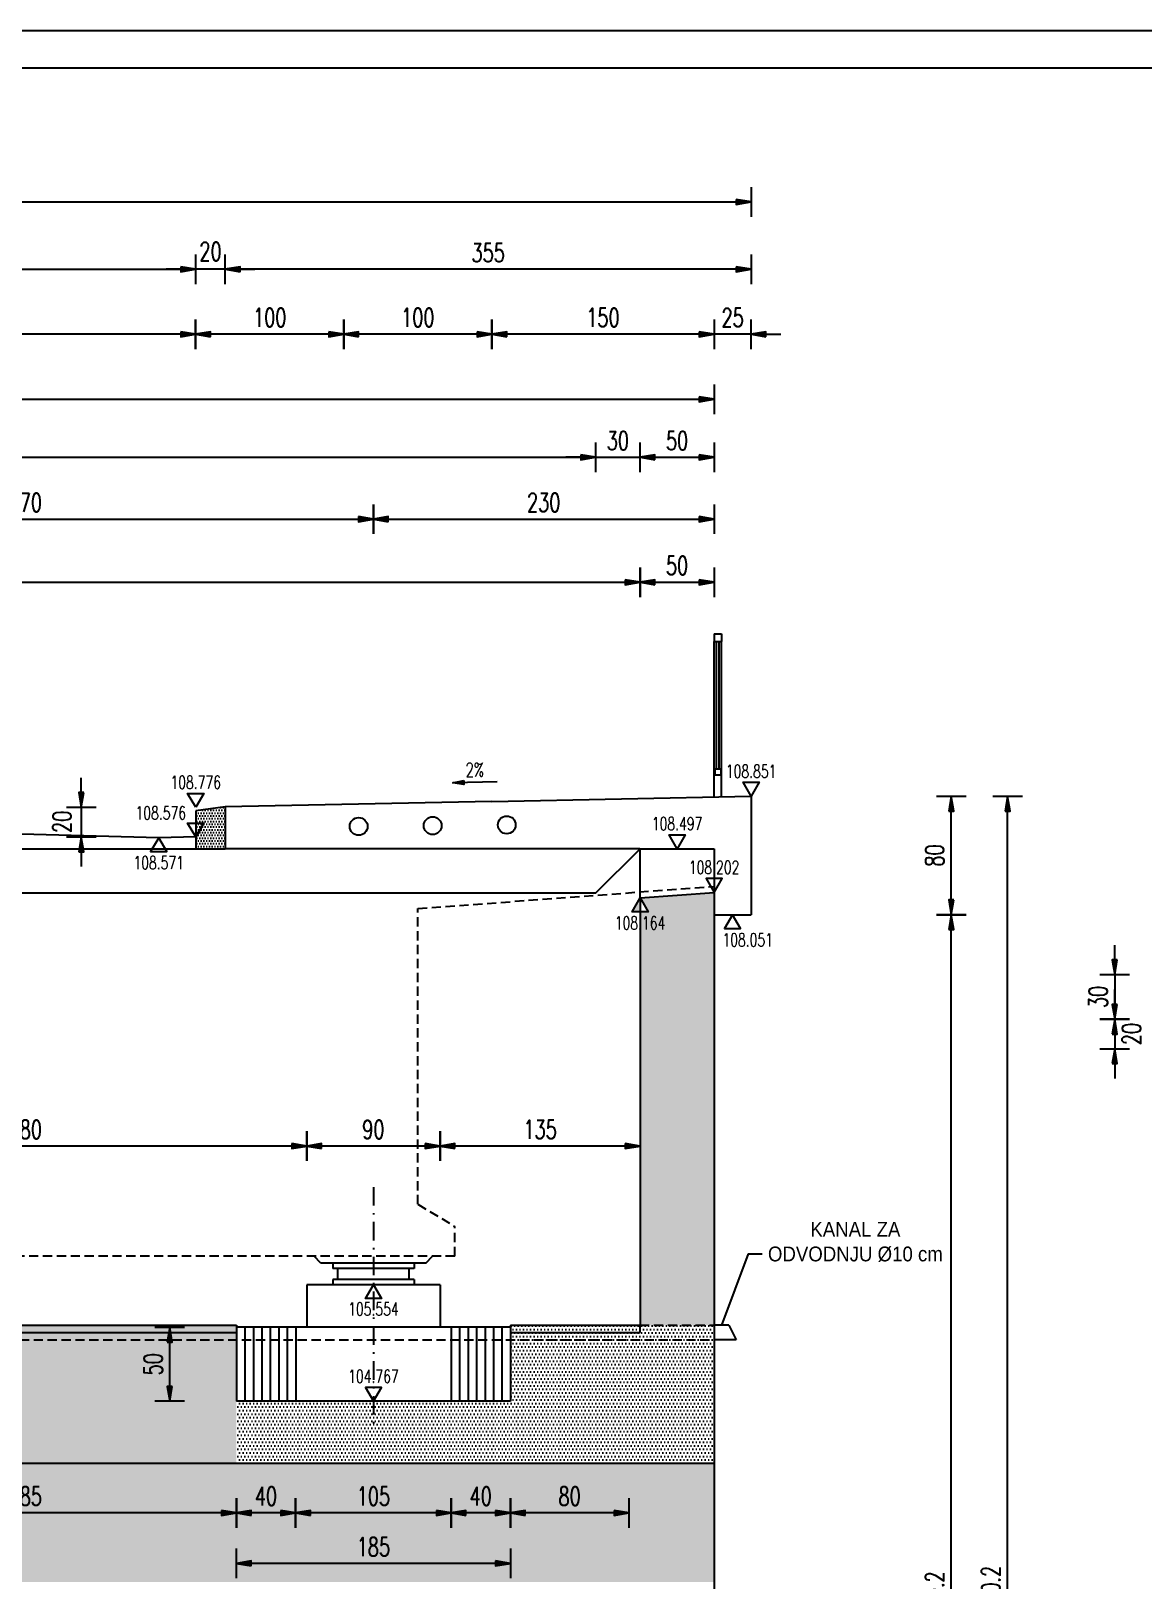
# Model space of a CAD drawing. Extents: x 4294 to 9958, y 64482 to 68154.
# Drawn here: x 5743 to 6494, y 67108 to 68154 of the extents above; entities that cross this region are included whole.
import ezdxf
from ezdxf.enums import TextEntityAlignment as Align

# ---------------------------------------------------------------- set-up
doc = ezdxf.new("R2010")
doc.units = 0
doc.header["$LTSCALE"] = 50
doc.header["$PDMODE"] = 34
doc.header["$PDSIZE"] = 5
doc.linetypes.add('CENTER', pattern=[0.47, 0.25, -0.1, 0.02, -0.1])
doc.linetypes.add('HIDDEN2', pattern=[0.1875, 0.125, -0.0625])
doc.layers.get('DEFPOINTS').update_dxf_attribs({"linetype": 'CONTINUOUS'})
for name, color, linetype in [('BETON', 7, 'CONTINUOUS'), ('BETON tan', 40, 'CONTINUOUS'), ('BETON TANKO', 40, 'CONTINUOUS'), ('KOTE', 4, 'CONTINUOUS'), ('Ležajevi', 9, 'CONTINUOUS'), ('NEVIDLJIVO', 9, 'HIDDEN2'), ('OSI', 2, 'CENTER'), ('POM', 9, 'CONTINUOUS'), ('TANKO', 8, 'CONTINUOUS'), ('TEKST', 7, 'CONTINUOUS')]:
    doc.layers.add(name, color=color, linetype=linetype)
doc.styles.add('KOTE', font='romans.shx', dxfattribs={"width": 0.7})
doc.styles.get("Standard").update_dxf_attribs({"font": 'romans.shx', "width": 0.9})
doc.dimstyles.new('M50', dxfattribs={"dimscale": 100, "dimtxt": 0.125, "dimasz": 0.1, "dimexe": 0.4, "dimexo": 2, "dimgap": 0.05, "dimtad": 1, "dimdec": 1, "dimrnd": 0.01, "dimdsep": 46, "dimtxsty": 'KOTE', "dimblk1": 'S', "dimblk2": 'S', "dimsah": 1, "dimcen": 0.4, "dimdle": 0.4, "dimse1": 1, "dimse2": 1, "dimclrd": 8, "dimclre": 251, "dimclrt": 4, "dimadec": 0, "dimazin": 0, "dimtfac": 1, "dimtdec": 1, "dimtmove": 2, "dimatfit": 3, "dimldrblk": 'S', "dimfxl": 0, "dimtvp": 1, "dimtolj": 1, "dimtzin": 4, "dimarcsym": 0})

# ---------------------------------------------------------------- blocks, each defined once
blk = doc.blocks.new('S')
at = {"layer": 'KOTE', "color": 9}
blk.add_line((0, 1), (0, -1), dxfattribs=at)
blk.add_lwpolyline([(-1, 0.17), (-1, -0.17), (0, 0)], close=True, dxfattribs=at)
at = {"layer": 'KOTE', "color": 9, "linetype": 'ByBlock'}
blk.add_solid([(-1, 0.17), (-1, -0.17), (0, 0)], dxfattribs=at)
blk = doc.blocks.new('*D365')
at = {"layer": 'DEFPOINTS', "color": 0}
for p in [(6229.4, 67637.3), (6364.5, 67637.3), (6229.4, 67557.3)]:
    blk.add_point(p, dxfattribs=at)
at = {"layer": 'POM', "color": 8, "lineweight": -2}
blk.add_line((6364.5, 67567.3), (6364.5, 67627.3), dxfattribs=at)
at = {"layer": 'POM', "color": 8, "lineweight": -2, "xscale": 10, "yscale": 10, "zscale": 10}
for p, rotation in [((6364.5, 67637.3), 90), ((6364.5, 67557.3), 270)]:
    blk.add_blockref('S', p, dxfattribs=dict(at, rotation=rotation))
at = {"layer": 'POM', "color": 4, "insert": (6353.3, 67597.3), "char_height": 12.5, "attachment_point": 5, "rotation": 90, "style": 'KOTE'}
blk.add_mtext('\\A1;80', dxfattribs=at)
blk = doc.blocks.new('*D366')
at = {"layer": 'DEFPOINTS', "color": 0}
for p in [(6229.4, 67557.3), (6364.5, 67557.3), (6304.4, 66637.1)]:
    blk.add_point(p, dxfattribs=at)
at = {"layer": 'POM', "color": 8, "lineweight": -2}
blk.add_line((6364.5, 66647.1), (6364.5, 67547.3), dxfattribs=at)
at = {"layer": 'POM', "color": 8, "lineweight": -2, "xscale": 10, "yscale": 10, "zscale": 10}
for p, rotation in [((6364.5, 67557.3), 90), ((6364.5, 66637.1), 270)]:
    blk.add_blockref('S', p, dxfattribs=dict(at, rotation=rotation))
at = {"layer": 'POM', "color": 4, "insert": (6353.3, 67097.2), "char_height": 12.5, "attachment_point": 5, "rotation": 90, "style": 'KOTE'}
blk.add_mtext('\\A1;920.2', dxfattribs=at)
blk = doc.blocks.new('*D367')
at = {"layer": 'DEFPOINTS', "color": 0}
for p in [(6229.4, 67637.3), (6402.6, 67637.3), (6319.4, 66557.1)]:
    blk.add_point(p, dxfattribs=at)
at = {"layer": 'POM', "color": 8, "lineweight": -2}
blk.add_line((6402.6, 66567.1), (6402.6, 67627.3), dxfattribs=at)
at = {"layer": 'POM', "color": 8, "lineweight": -2, "xscale": 10, "yscale": 10, "zscale": 10}
for p, rotation in [((6402.6, 67637.3), 90), ((6402.6, 66557.1), 270)]:
    blk.add_blockref('S', p, dxfattribs=dict(at, rotation=rotation))
at = {"layer": 'POM', "color": 4, "insert": (6391.3, 67097.2), "char_height": 12.5, "attachment_point": 5, "rotation": 90, "style": 'KOTE'}
blk.add_mtext('\\A1;1080.2', dxfattribs=at)
blk = doc.blocks.new('STR')
at = {"layer": 'KOTE', "color": 9}
blk.add_lwpolyline([(-1, 0.17), (-1, -0.17), (0, 0)], close=True, dxfattribs=at)
at = {"layer": 'KOTE', "color": 9, "linetype": 'ByBlock'}
blk.add_solid([(-1, 0.17), (-1, -0.17), (0, 0)], dxfattribs=at)
blk = doc.blocks.new('*D527')
at = {"layer": 'DEFPOINTS', "color": 0}
for p in [(6204.4, 67949.1), (6204.4, 67746.8), (6229.4, 67637.3)]:
    blk.add_point(p, dxfattribs=at)
at = {"layer": 'POM', "color": 8, "lineweight": -2}
for p, q in [((6194.4, 67949.1), (6184.4, 67949.1)), ((6229.4, 67949.1), (6204.4, 67949.1)), ((6239.4, 67949.1), (6249.4, 67949.1))]:
    blk.add_line(p, q, dxfattribs=at)
at = {"layer": 'POM', "color": 8, "lineweight": -2, "xscale": 10, "yscale": 10, "zscale": 10}
for p, rotation in [((6204.4, 67949.1), 359.9997668164079), ((6229.4, 67949.1), 179.9997668164079)]:
    blk.add_blockref('S', p, dxfattribs=dict(at, rotation=rotation))
at = {"layer": 'POM', "color": 4, "insert": (6216.9, 67960.4), "char_height": 12.5, "attachment_point": 5, "rotation": 359.9998, "style": 'KOTE'}
blk.add_mtext('\\A1;25', dxfattribs=at)
blk = doc.blocks.new('*D528')
at = {"layer": 'DEFPOINTS', "color": 0}
for p in [(6054.4, 67949.1), (6204.4, 67746.8), (6054.4, 67633.8)]:
    blk.add_point(p, dxfattribs=at)
at = {"layer": 'POM', "color": 8, "lineweight": -2}
blk.add_line((6194.4, 67949.1), (6064.4, 67949.1), dxfattribs=at)
at = {"layer": 'POM', "color": 8, "lineweight": -2, "xscale": 10, "yscale": 10, "zscale": 10}
for p, rotation in [((6054.4, 67949.1), 179.9997668164079), ((6204.4, 67949.1), 359.9997668164079)]:
    blk.add_blockref('S', p, dxfattribs=dict(at, rotation=rotation))
at = {"layer": 'POM', "color": 4, "insert": (6129.4, 67960.4), "char_height": 12.5, "attachment_point": 5, "rotation": 359.9998, "style": 'KOTE'}
blk.add_mtext('\\A1;150', dxfattribs=at)
blk = doc.blocks.new('*D529')
at = {"layer": 'DEFPOINTS', "color": 0}
for p in [(5954.4, 67949.1), (5954.4, 67631.8), (6054.4, 67633.8)]:
    blk.add_point(p, dxfattribs=at)
at = {"layer": 'POM', "color": 8, "lineweight": -2}
blk.add_line((6044.4, 67949.1), (5964.4, 67949.1), dxfattribs=at)
at = {"layer": 'POM', "color": 8, "lineweight": -2, "xscale": 10, "yscale": 10, "zscale": 10}
for p, rotation in [((5954.4, 67949.1), 179.9997668164079), ((6054.4, 67949.1), 359.9997668164079)]:
    blk.add_blockref('S', p, dxfattribs=dict(at, rotation=rotation))
at = {"layer": 'POM', "color": 4, "insert": (6004.4, 67960.4), "char_height": 12.5, "attachment_point": 5, "rotation": 359.9998, "style": 'KOTE'}
blk.add_mtext('\\A1;100', dxfattribs=at)
blk = doc.blocks.new('*D530')
at = {"layer": 'DEFPOINTS', "color": 0}
for p in [(5854.4, 67949.1), (5954.4, 67631.8), (5854.4, 67627.3)]:
    blk.add_point(p, dxfattribs=at)
at = {"layer": 'POM', "color": 8, "lineweight": -2}
blk.add_line((5944.4, 67949.1), (5864.4, 67949.1), dxfattribs=at)
at = {"layer": 'POM', "color": 8, "lineweight": -2, "xscale": 10, "yscale": 10, "zscale": 10}
for p, rotation in [((5854.4, 67949.1), 179.9997668164079), ((5954.4, 67949.1), 359.9997668164079)]:
    blk.add_blockref('S', p, dxfattribs=dict(at, rotation=rotation))
at = {"layer": 'POM', "color": 4, "insert": (5904.4, 67960.4), "char_height": 12.5, "attachment_point": 5, "rotation": 359.9998, "style": 'KOTE'}
blk.add_mtext('\\A1;100', dxfattribs=at)
blk = doc.blocks.new('*D531')
at = {"layer": 'DEFPOINTS', "color": 0}
for p in [(5504.4, 67949.1), (5504.4, 67647.4), (5854.4, 67627.3)]:
    blk.add_point(p, dxfattribs=at)
at = {"layer": 'POM', "color": 8, "lineweight": -2}
blk.add_line((5844.4, 67949.1), (5514.4, 67949.1), dxfattribs=at)
at = {"layer": 'POM', "color": 8, "lineweight": -2, "xscale": 10, "yscale": 10, "zscale": 10}
for p, rotation in [((5504.4, 67949.1), 179.9997668164079), ((5854.4, 67949.1), 359.9997668164079)]:
    blk.add_blockref('S', p, dxfattribs=dict(at, rotation=rotation))
at = {"layer": 'POM', "color": 4, "insert": (5679.4, 67960.4), "char_height": 12.5, "attachment_point": 5, "rotation": 359.9998, "style": 'KOTE'}
blk.add_mtext('\\A1;350', dxfattribs=at)
blk = doc.blocks.new('*D533')
at = {"layer": 'DEFPOINTS', "color": 0}
for p in [(6154.4, 67781.7), (4854.4, 67568.6), (6154.4, 67568.6)]:
    blk.add_point(p, dxfattribs=at)
at = {"layer": 'POM', "color": 8, "lineweight": -2}
blk.add_line((4864.4, 67781.7), (6144.4, 67781.7), dxfattribs=at)
at = {"layer": 'POM', "color": 8, "lineweight": -2, "xscale": 10, "yscale": 10, "zscale": 10, "rotation": 180}
blk.add_blockref('S', (4854.4, 67781.7), dxfattribs=at)
at = {"layer": 'POM', "color": 8, "lineweight": -2, "xscale": 10, "yscale": 10, "zscale": 10}
blk.add_blockref('S', (6154.4, 67781.7), dxfattribs=at)
at = {"layer": 'POM', "color": 4, "insert": (5504.4, 67793), "char_height": 12.5, "attachment_point": 5, "style": 'KOTE'}
blk.add_mtext('\\A1;1300', dxfattribs=at)
blk = doc.blocks.new('*D534')
at = {"layer": 'DEFPOINTS', "color": 0}
for p in [(6204.4, 67781.7), (6204.4, 67601.9), (6154.4, 67568.6)]:
    blk.add_point(p, dxfattribs=at)
at = {"layer": 'POM', "color": 8, "lineweight": -2}
blk.add_line((6164.4, 67781.7), (6194.4, 67781.7), dxfattribs=at)
at = {"layer": 'POM', "color": 8, "lineweight": -2, "xscale": 10, "yscale": 10, "zscale": 10, "rotation": 180}
blk.add_blockref('S', (6154.4, 67781.7), dxfattribs=at)
at = {"layer": 'POM', "color": 8, "lineweight": -2, "xscale": 10, "yscale": 10, "zscale": 10}
blk.add_blockref('S', (6204.4, 67781.7), dxfattribs=at)
at = {"layer": 'POM', "color": 4, "insert": (6179.4, 67793), "char_height": 12.5, "attachment_point": 5, "style": 'KOTE'}
blk.add_mtext('\\A1;50', dxfattribs=at)
blk = doc.blocks.new('*D537')
at = {"layer": 'DEFPOINTS', "color": 0}
for p in [(5974.4, 67824.3), (5504.4, 67647.4), (5974.4, 67373.4)]:
    blk.add_point(p, dxfattribs=at)
at = {"layer": 'POM', "color": 8, "lineweight": -2}
blk.add_line((5514.4, 67824.3), (5964.4, 67824.3), dxfattribs=at)
at = {"layer": 'POM', "color": 8, "lineweight": -2, "xscale": 10, "yscale": 10, "zscale": 10, "rotation": 180}
blk.add_blockref('S', (5504.4, 67824.3), dxfattribs=at)
at = {"layer": 'POM', "color": 8, "lineweight": -2, "xscale": 10, "yscale": 10, "zscale": 10}
blk.add_blockref('S', (5974.4, 67824.3), dxfattribs=at)
at = {"layer": 'POM', "color": 4, "insert": (5739.4, 67835.6), "char_height": 12.5, "attachment_point": 5, "style": 'KOTE'}
blk.add_mtext('\\A1;470', dxfattribs=at)
blk = doc.blocks.new('*D538')
at = {"layer": 'DEFPOINTS', "color": 0}
for p in [(6204.4, 67824.3), (6204.4, 67601.9), (5974.4, 67373.4)]:
    blk.add_point(p, dxfattribs=at)
at = {"layer": 'POM', "color": 8, "lineweight": -2}
blk.add_line((5984.4, 67824.3), (6194.4, 67824.3), dxfattribs=at)
at = {"layer": 'POM', "color": 8, "lineweight": -2, "xscale": 10, "yscale": 10, "zscale": 10, "rotation": 180}
blk.add_blockref('S', (5974.4, 67824.3), dxfattribs=at)
at = {"layer": 'POM', "color": 8, "lineweight": -2, "xscale": 10, "yscale": 10, "zscale": 10}
blk.add_blockref('S', (6204.4, 67824.3), dxfattribs=at)
at = {"layer": 'POM', "color": 4, "insert": (6089.4, 67835.6), "char_height": 12.5, "attachment_point": 5, "style": 'KOTE'}
blk.add_mtext('\\A1;230', dxfattribs=at)
blk = doc.blocks.new('*D539')
at = {"layer": 'DEFPOINTS', "color": 0}
for p in [(6204.4, 67905.2), (4804.4, 67601.9), (6204.4, 67601.9)]:
    blk.add_point(p, dxfattribs=at)
at = {"layer": 'POM', "color": 8, "lineweight": -2}
blk.add_line((4814.4, 67905.2), (6194.4, 67905.2), dxfattribs=at)
at = {"layer": 'POM', "color": 8, "lineweight": -2, "xscale": 10, "yscale": 10, "zscale": 10, "rotation": 180}
blk.add_blockref('S', (4804.4, 67905.2), dxfattribs=at)
at = {"layer": 'POM', "color": 8, "lineweight": -2, "xscale": 10, "yscale": 10, "zscale": 10}
blk.add_blockref('S', (6204.4, 67905.2), dxfattribs=at)
at = {"layer": 'POM', "color": 4, "insert": (5504.4, 67916.5), "char_height": 12.5, "attachment_point": 5, "style": 'KOTE'}
blk.add_mtext('\\A1;1400', dxfattribs=at)
blk = doc.blocks.new('*D542')
at = {"layer": 'DEFPOINTS', "color": 0}
for p in [(6124.4, 67866.1), (4884.4, 67571.9), (6124.4, 67571.9)]:
    blk.add_point(p, dxfattribs=at)
at = {"layer": 'POM', "color": 8, "lineweight": -2}
blk.add_line((4894.4, 67866.1), (6114.4, 67866.1), dxfattribs=at)
at = {"layer": 'POM', "color": 8, "lineweight": -2, "xscale": 10, "yscale": 10, "zscale": 10, "rotation": 180}
blk.add_blockref('S', (4884.4, 67866.1), dxfattribs=at)
at = {"layer": 'POM', "color": 8, "lineweight": -2, "xscale": 10, "yscale": 10, "zscale": 10}
blk.add_blockref('S', (6124.4, 67866.1), dxfattribs=at)
at = {"layer": 'POM', "color": 4, "insert": (5504.4, 67877.3), "char_height": 12.5, "attachment_point": 5, "style": 'KOTE'}
blk.add_mtext('\\A1;1240', dxfattribs=at)
blk = doc.blocks.new('*D543')
at = {"layer": 'DEFPOINTS', "color": 0}
for p in [(6154.4, 67866.1), (6154.4, 67601.9), (6124.4, 67571.9)]:
    blk.add_point(p, dxfattribs=at)
at = {"layer": 'POM', "color": 8, "lineweight": -2}
for p, q in [((6114.4, 67866.1), (6104.4, 67866.1)), ((6124.4, 67866.1), (6154.4, 67866.1)), ((6164.4, 67866.1), (6174.4, 67866.1))]:
    blk.add_line(p, q, dxfattribs=at)
at = {"layer": 'POM', "color": 8, "lineweight": -2, "xscale": 10, "yscale": 10, "zscale": 10}
blk.add_blockref('S', (6124.4, 67866.1), dxfattribs=at)
at = {"layer": 'POM', "color": 8, "lineweight": -2, "xscale": 10, "yscale": 10, "zscale": 10, "rotation": 180}
blk.add_blockref('S', (6154.4, 67866.1), dxfattribs=at)
at = {"layer": 'POM', "color": 4, "insert": (6139.4, 67877.3), "char_height": 12.5, "attachment_point": 5, "style": 'KOTE'}
blk.add_mtext('\\A1;30', dxfattribs=at)
blk = doc.blocks.new('*D544')
at = {"layer": 'DEFPOINTS', "color": 0}
for p in [(6204.4, 67866.1), (6154.4, 67601.9), (6204.4, 67601.9)]:
    blk.add_point(p, dxfattribs=at)
at = {"layer": 'POM', "color": 8, "lineweight": -2}
blk.add_line((6164.4, 67866.1), (6194.4, 67866.1), dxfattribs=at)
at = {"layer": 'POM', "color": 8, "lineweight": -2, "xscale": 10, "yscale": 10, "zscale": 10, "rotation": 180}
blk.add_blockref('S', (6154.4, 67866.1), dxfattribs=at)
at = {"layer": 'POM', "color": 8, "lineweight": -2, "xscale": 10, "yscale": 10, "zscale": 10}
blk.add_blockref('S', (6204.4, 67866.1), dxfattribs=at)
at = {"layer": 'POM', "color": 4, "insert": (6179.4, 67877.3), "char_height": 12.5, "attachment_point": 5, "style": 'KOTE'}
blk.add_mtext('\\A1;50', dxfattribs=at)
blk = doc.blocks.new('*D546')
at = {"layer": 'DEFPOINTS', "color": 0}
for p in [(5854.4, 67993), (5154.4, 67629.8), (5854.4, 67627.3)]:
    blk.add_point(p, dxfattribs=at)
at = {"layer": 'POM', "color": 8, "lineweight": -2}
blk.add_line((5164.4, 67993), (5844.4, 67993), dxfattribs=at)
at = {"layer": 'POM', "color": 8, "lineweight": -2, "xscale": 10, "yscale": 10, "zscale": 10, "rotation": 180}
blk.add_blockref('S', (5154.4, 67993), dxfattribs=at)
at = {"layer": 'POM', "color": 8, "lineweight": -2, "xscale": 10, "yscale": 10, "zscale": 10}
blk.add_blockref('S', (5854.4, 67993), dxfattribs=at)
at = {"layer": 'POM', "color": 4, "insert": (5504.4, 68004.2), "char_height": 12.5, "attachment_point": 5, "style": 'KOTE'}
blk.add_mtext('\\A1;700', dxfattribs=at)
blk = doc.blocks.new('*D547')
at = {"layer": 'DEFPOINTS', "color": 0}
for p in [(6229.4, 68038.4), (4779.4, 67637.3), (6229.4, 67637.3)]:
    blk.add_point(p, dxfattribs=at)
at = {"layer": 'POM', "color": 8, "lineweight": -2}
blk.add_line((4789.4, 68038.4), (6219.4, 68038.4), dxfattribs=at)
at = {"layer": 'POM', "color": 8, "lineweight": -2, "xscale": 10, "yscale": 10, "zscale": 10, "rotation": 180}
blk.add_blockref('S', (4779.4, 68038.4), dxfattribs=at)
at = {"layer": 'POM', "color": 8, "lineweight": -2, "xscale": 10, "yscale": 10, "zscale": 10}
blk.add_blockref('S', (6229.4, 68038.4), dxfattribs=at)
at = {"layer": 'POM', "color": 4, "insert": (5504.4, 68049.6), "char_height": 12.5, "attachment_point": 5, "style": 'KOTE'}
blk.add_mtext('\\A1;1450', dxfattribs=at)
blk = doc.blocks.new('*D550')
at = {"layer": 'DEFPOINTS', "color": 0}
for p in [(5854.4, 67629.8), (5777.2, 67609.8), (5854.4, 67609.8)]:
    blk.add_point(p, dxfattribs=at)
at = {"layer": 'POM', "color": 8, "lineweight": -2}
for p, q in [((5777.2, 67639.8), (5777.2, 67649.8)), ((5777.2, 67629.8), (5777.2, 67609.8)), ((5777.2, 67599.8), (5777.2, 67589.8))]:
    blk.add_line(p, q, dxfattribs=at)
at = {"layer": 'POM', "color": 8, "lineweight": -2, "xscale": 10, "yscale": 10, "zscale": 10}
for p, rotation in [((5777.2, 67629.8), 270), ((5777.2, 67609.8), 90)]:
    blk.add_blockref('S', p, dxfattribs=dict(at, rotation=rotation))
at = {"layer": 'POM', "color": 4, "insert": (5764.2, 67620), "char_height": 12.5, "attachment_point": 5, "rotation": 90, "style": 'KOTE'}
blk.add_mtext('\\A1;20', dxfattribs=at)
blk = doc.blocks.new('*D583')
at = {"layer": 'BETON tan', "color": 8, "lineweight": -2}
for p, q in [((6474.9, 67526.8), (6474.9, 67536.8)), ((6474.9, 67516.8), (6474.9, 67486.8)), ((6474.9, 67476.8), (6474.9, 67466.8))]:
    blk.add_line(p, q, dxfattribs=at)
at = {"layer": 'DEFPOINTS', "color": 0}
for p in [(6522.6, 67516.8), (6474.9, 67486.8), (6522.6, 67486.8)]:
    blk.add_point(p, dxfattribs=at)
at = {"layer": 'BETON tan', "color": 8, "lineweight": -2, "xscale": 10, "yscale": 10, "zscale": 10}
for p, rotation in [((6474.9, 67516.8), 270), ((6474.9, 67486.8), 90)]:
    blk.add_blockref('S', p, dxfattribs=dict(at, rotation=rotation))
at = {"layer": 'BETON tan', "color": 4, "insert": (6463.7, 67501.8), "char_height": 12.5, "attachment_point": 5, "rotation": 90, "style": 'KOTE'}
blk.add_mtext('\\A1;30', dxfattribs=at)
blk = doc.blocks.new('*D584')
at = {"layer": 'BETON tan', "color": 8, "lineweight": -2}
for p, q in [((6474.9, 67496.8), (6474.9, 67506.8)), ((6474.9, 67486.8), (6474.9, 67466.8)), ((6474.9, 67456.8), (6474.9, 67446.8))]:
    blk.add_line(p, q, dxfattribs=at)
at = {"layer": 'DEFPOINTS', "color": 0}
for p in [(6522.6, 67486.8), (6474.9, 67466.8), (6522.6, 67466.8)]:
    blk.add_point(p, dxfattribs=at)
at = {"layer": 'BETON tan', "color": 8, "lineweight": -2, "xscale": 10, "yscale": 10, "zscale": 10}
for p, rotation in [((6474.9, 67486.8), 270), ((6474.9, 67466.8), 90)]:
    blk.add_blockref('S', p, dxfattribs=dict(at, rotation=rotation))
at = {"layer": 'BETON tan', "color": 4, "insert": (6486.2, 67476.8), "char_height": 12.5, "attachment_point": 5, "rotation": 90, "style": 'KOTE'}
blk.add_mtext('\\A1;20', dxfattribs=at)
blk = doc.blocks.new('*D602')
at = {"layer": 'BETON tan', "color": 8, "lineweight": -2}
blk.add_line((6136.9, 67153.5), (6076.9, 67153.5), dxfattribs=at)
at = {"layer": 'DEFPOINTS', "color": 0}
for p in [(6146.9, 67275.4), (6066.9, 67228.9), (6066.9, 67153.5)]:
    blk.add_point(p, dxfattribs=at)
at = {"layer": 'BETON tan', "color": 8, "lineweight": -2, "xscale": 10, "yscale": 10, "zscale": 10, "rotation": 180}
blk.add_blockref('S', (6066.9, 67153.5), dxfattribs=at)
at = {"layer": 'BETON tan', "color": 8, "lineweight": -2, "xscale": 10, "yscale": 10, "zscale": 10}
blk.add_blockref('S', (6146.9, 67153.5), dxfattribs=at)
at = {"layer": 'BETON tan', "color": 4, "insert": (6106.9, 67164.8), "char_height": 12.5, "attachment_point": 5, "style": 'KOTE'}
blk.add_mtext('\\A1;80', dxfattribs=at)
blk = doc.blocks.new('*D603')
at = {"layer": 'BETON tan', "color": 8, "lineweight": -2}
blk.add_line((6056.9, 67153.5), (6036.9, 67153.5), dxfattribs=at)
at = {"layer": 'DEFPOINTS', "color": 0}
for p in [(6026.9, 67228.9), (6066.9, 67228.9), (6026.9, 67153.5)]:
    blk.add_point(p, dxfattribs=at)
at = {"layer": 'BETON tan', "color": 8, "lineweight": -2, "xscale": 10, "yscale": 10, "zscale": 10, "rotation": 180}
blk.add_blockref('S', (6026.9, 67153.5), dxfattribs=at)
at = {"layer": 'BETON tan', "color": 8, "lineweight": -2, "xscale": 10, "yscale": 10, "zscale": 10}
blk.add_blockref('S', (6066.9, 67153.5), dxfattribs=at)
at = {"layer": 'BETON tan', "color": 4, "insert": (6046.9, 67164.8), "char_height": 12.5, "attachment_point": 5, "style": 'KOTE'}
blk.add_mtext('\\A1;40', dxfattribs=at)
blk = doc.blocks.new('*D604')
at = {"layer": 'BETON tan', "color": 8, "lineweight": -2}
blk.add_line((6016.9, 67153.5), (5931.9, 67153.5), dxfattribs=at)
at = {"layer": 'DEFPOINTS', "color": 0}
for p in [(5921.9, 67228.9), (6026.9, 67228.9), (5921.9, 67153.5)]:
    blk.add_point(p, dxfattribs=at)
at = {"layer": 'BETON tan', "color": 8, "lineweight": -2, "xscale": 10, "yscale": 10, "zscale": 10, "rotation": 180}
blk.add_blockref('S', (5921.9, 67153.5), dxfattribs=at)
at = {"layer": 'BETON tan', "color": 8, "lineweight": -2, "xscale": 10, "yscale": 10, "zscale": 10}
blk.add_blockref('S', (6026.9, 67153.5), dxfattribs=at)
at = {"layer": 'BETON tan', "color": 4, "insert": (5974.4, 67164.8), "char_height": 12.5, "attachment_point": 5, "style": 'KOTE'}
blk.add_mtext('\\A1;105', dxfattribs=at)
blk = doc.blocks.new('*D605')
at = {"layer": 'BETON tan', "color": 8, "lineweight": -2}
blk.add_line((5911.9, 67153.5), (5891.9, 67153.5), dxfattribs=at)
at = {"layer": 'DEFPOINTS', "color": 0}
for p in [(5881.9, 67228.9), (5921.9, 67228.9), (5881.9, 67153.5)]:
    blk.add_point(p, dxfattribs=at)
at = {"layer": 'BETON tan', "color": 8, "lineweight": -2, "xscale": 10, "yscale": 10, "zscale": 10, "rotation": 180}
blk.add_blockref('S', (5881.9, 67153.5), dxfattribs=at)
at = {"layer": 'BETON tan', "color": 8, "lineweight": -2, "xscale": 10, "yscale": 10, "zscale": 10}
blk.add_blockref('S', (5921.9, 67153.5), dxfattribs=at)
at = {"layer": 'BETON tan', "color": 4, "insert": (5901.9, 67164.8), "char_height": 12.5, "attachment_point": 5, "style": 'KOTE'}
blk.add_mtext('\\A1;40', dxfattribs=at)
blk = doc.blocks.new('*D606')
at = {"layer": 'BETON tan', "color": 8, "lineweight": -2}
blk.add_line((6056.9, 67119.5), (5891.9, 67119.5), dxfattribs=at)
at = {"layer": 'DEFPOINTS', "color": 0}
for p in [(5881.9, 67228.9), (6066.9, 67228.9), (5881.9, 67119.5)]:
    blk.add_point(p, dxfattribs=at)
at = {"layer": 'BETON tan', "color": 8, "lineweight": -2, "xscale": 10, "yscale": 10, "zscale": 10, "rotation": 180}
blk.add_blockref('S', (5881.9, 67119.5), dxfattribs=at)
at = {"layer": 'BETON tan', "color": 8, "lineweight": -2, "xscale": 10, "yscale": 10, "zscale": 10}
blk.add_blockref('S', (6066.9, 67119.5), dxfattribs=at)
at = {"layer": 'BETON tan', "color": 4, "insert": (5974.4, 67130.7), "char_height": 12.5, "attachment_point": 5, "style": 'KOTE'}
blk.add_mtext('\\A1;185', dxfattribs=at)
blk = doc.blocks.new('*D607')
at = {"layer": 'BETON tan', "color": 8, "lineweight": -2}
blk.add_line((5836.9, 67238.9), (5836.9, 67268.9), dxfattribs=at)
at = {"layer": 'DEFPOINTS', "color": 0}
for p in [(5836.9, 67278.9), (5881.9, 67278.9), (5881.9, 67228.9)]:
    blk.add_point(p, dxfattribs=at)
at = {"layer": 'BETON tan', "color": 8, "lineweight": -2, "xscale": 10, "yscale": 10, "zscale": 10}
for p, rotation in [((5836.9, 67278.9), 90), ((5836.9, 67228.9), 270)]:
    blk.add_blockref('S', p, dxfattribs=dict(at, rotation=rotation))
at = {"layer": 'BETON tan', "color": 4, "insert": (5825.7, 67253.9), "char_height": 12.5, "attachment_point": 5, "rotation": 90, "style": 'KOTE'}
blk.add_mtext('\\A1;50', dxfattribs=at)
blk = doc.blocks.new('*D614')
at = {"layer": 'BETON tan', "color": 8, "lineweight": -2}
blk.add_line((5871.9, 67153.5), (5606.9, 67153.5), dxfattribs=at)
at = {"layer": 'DEFPOINTS', "color": 0}
for p in [(5596.9, 67228.9), (5881.9, 67228.9), (5596.9, 67153.5)]:
    blk.add_point(p, dxfattribs=at)
at = {"layer": 'BETON tan', "color": 8, "lineweight": -2, "xscale": 10, "yscale": 10, "zscale": 10, "rotation": 180}
blk.add_blockref('S', (5596.9, 67153.5), dxfattribs=at)
at = {"layer": 'BETON tan', "color": 8, "lineweight": -2, "xscale": 10, "yscale": 10, "zscale": 10}
blk.add_blockref('S', (5881.9, 67153.5), dxfattribs=at)
at = {"layer": 'BETON tan', "color": 4, "insert": (5739.4, 67164.8), "char_height": 12.5, "attachment_point": 5, "style": 'KOTE'}
blk.add_mtext('\\A1;285', dxfattribs=at)
blk = doc.blocks.new('GKOT')
at = {"layer": 'TANKO'}
blk.add_lwpolyline([(0, 0), (0.155, 0.268), (-0.155, 0.268)], close=True, dxfattribs=at)
at = {"layer": 'KOTE', "style": 'KOTE', "width": 0.7}
blk.add_attdef('KOTA', text='', height=0.25, dxfattribs=at).set_placement((0, 0.482), align=Align.MIDDLE)
blk = doc.blocks.new('dKOT')
at = {"layer": 'TANKO'}
blk.add_lwpolyline([(0, 0), (0.155, -0.268), (-0.155, -0.268)], close=True, dxfattribs=at)
at = {"layer": 'KOTE', "style": 'KOTE', "width": 0.7}
blk.add_attdef('KOTA', text='', height=0.25, dxfattribs=at).set_placement((0, -0.482), align=Align.MIDDLE)
blk = doc.blocks.new('*D647')
at = {"layer": 'DEFPOINTS', "color": 0}
for p in [(5874.4, 67993), (5874.4, 67630.2), (6229.4, 67637.3)]:
    blk.add_point(p, dxfattribs=at)
at = {"layer": 'POM', "color": 8, "lineweight": -2}
blk.add_line((6219.4, 67993), (5884.4, 67993), dxfattribs=at)
at = {"layer": 'POM', "color": 8, "lineweight": -2, "xscale": 10, "yscale": 10, "zscale": 10, "rotation": 180}
blk.add_blockref('S', (5874.4, 67993), dxfattribs=at)
at = {"layer": 'POM', "color": 8, "lineweight": -2, "xscale": 10, "yscale": 10, "zscale": 10}
blk.add_blockref('S', (6229.4, 67993), dxfattribs=at)
at = {"layer": 'POM', "color": 4, "insert": (6051.9, 68004.2), "char_height": 12.5, "attachment_point": 5, "style": 'KOTE'}
blk.add_mtext('\\A1;355', dxfattribs=at)
blk = doc.blocks.new('*D648')
at = {"layer": 'BETON tan', "color": 8, "lineweight": -2}
for p, q in [((5844.4, 67993), (5834.4, 67993)), ((5874.4, 67993), (5854.4, 67993)), ((5884.4, 67993), (5894.4, 67993))]:
    blk.add_line(p, q, dxfattribs=at)
at = {"layer": 'DEFPOINTS', "color": 0}
for p in [(5854.4, 67993), (5854.4, 67629.8), (5874.4, 67630.2)]:
    blk.add_point(p, dxfattribs=at)
at = {"layer": 'BETON tan', "color": 8, "lineweight": -2, "xscale": 10, "yscale": 10, "zscale": 10}
blk.add_blockref('S', (5854.4, 67993), dxfattribs=at)
at = {"layer": 'BETON tan', "color": 8, "lineweight": -2, "xscale": 10, "yscale": 10, "zscale": 10, "rotation": 180}
blk.add_blockref('S', (5874.4, 67993), dxfattribs=at)
at = {"layer": 'BETON tan', "color": 4, "insert": (5864.4, 68005), "char_height": 12.5, "attachment_point": 5, "style": 'KOTE'}
blk.add_mtext('\\A1;20', dxfattribs=at)
blk = doc.blocks.new('*D689')
at = {"layer": 'BETON tan', "color": 8, "lineweight": -2}
blk.add_line((6144.4, 67401.2), (6029.4, 67401.2), dxfattribs=at)
at = {"layer": 'DEFPOINTS', "color": 0}
for p in [(6019.4, 67401.2), (6154.4, 67366), (6019.4, 67307.6)]:
    blk.add_point(p, dxfattribs=at)
at = {"layer": 'BETON tan', "color": 8, "lineweight": -2, "xscale": 10, "yscale": 10, "zscale": 10, "rotation": 180}
blk.add_blockref('S', (6019.4, 67401.2), dxfattribs=at)
at = {"layer": 'BETON tan', "color": 8, "lineweight": -2, "xscale": 10, "yscale": 10, "zscale": 10}
blk.add_blockref('S', (6154.4, 67401.2), dxfattribs=at)
at = {"layer": 'BETON tan', "color": 4, "insert": (6086.9, 67412.4), "char_height": 12.5, "attachment_point": 5, "style": 'KOTE'}
blk.add_mtext('\\A1;135', dxfattribs=at)
blk = doc.blocks.new('*D690')
at = {"layer": 'BETON tan', "color": 8, "lineweight": -2}
blk.add_line((6009.4, 67401.2), (5939.4, 67401.2), dxfattribs=at)
at = {"layer": 'DEFPOINTS', "color": 0}
for p in [(5929.4, 67401.2), (5929.4, 67307.6), (6019.4, 67307.6)]:
    blk.add_point(p, dxfattribs=at)
at = {"layer": 'BETON tan', "color": 8, "lineweight": -2, "xscale": 10, "yscale": 10, "zscale": 10, "rotation": 180}
blk.add_blockref('S', (5929.4, 67401.2), dxfattribs=at)
at = {"layer": 'BETON tan', "color": 8, "lineweight": -2, "xscale": 10, "yscale": 10, "zscale": 10}
blk.add_blockref('S', (6019.4, 67401.2), dxfattribs=at)
at = {"layer": 'BETON tan', "color": 4, "insert": (5974.4, 67412.4), "char_height": 12.5, "attachment_point": 5, "style": 'KOTE'}
blk.add_mtext('\\A1;90', dxfattribs=at)
blk = doc.blocks.new('*D691')
at = {"layer": 'BETON tan', "color": 8, "lineweight": -2}
blk.add_line((5919.4, 67401.2), (5559.4, 67401.2), dxfattribs=at)
at = {"layer": 'DEFPOINTS', "color": 0}
for p in [(5549.4, 67401.2), (5549.4, 67307.6), (5929.4, 67307.6)]:
    blk.add_point(p, dxfattribs=at)
at = {"layer": 'BETON tan', "color": 8, "lineweight": -2, "xscale": 10, "yscale": 10, "zscale": 10, "rotation": 180}
blk.add_blockref('S', (5549.4, 67401.2), dxfattribs=at)
at = {"layer": 'BETON tan', "color": 8, "lineweight": -2, "xscale": 10, "yscale": 10, "zscale": 10}
blk.add_blockref('S', (5929.4, 67401.2), dxfattribs=at)
at = {"layer": 'BETON tan', "color": 4, "insert": (5739.4, 67412.4), "char_height": 12.5, "attachment_point": 5, "style": 'KOTE'}
blk.add_mtext('\\A1;380', dxfattribs=at)

msp = doc.modelspace()

# ---------------------------------------------------------------- hatches: boundary and pattern name
at = {"layer": 'BETON tan'}
h = msp.add_hatch(dxfattribs=at)
h.set_pattern_fill('DOTS', color=256, scale=1.5, style=0)
h.paths.add_polyline_path([(6154.43, 67280.17), (6204.44, 67280.17), (6204.43, 67572.37), (6154.43, 67568.64)])
edge = h.paths.add_edge_path()
edge.add_line((6154.43, 67568.64), (6159.85, 67559.27))
edge.add_line((6159.85, 67559.27), (6149.02, 67559.27))
h.paths.add_polyline_path([(6134.45, 67545.21), (6174.41, 67545.21), (6174.41, 67558.34), (6134.45, 67558.34)], flags=9)
h = msp.add_hatch(dxfattribs=at)
h.set_pattern_fill('DOTS', color=256, scale=1.5, style=0)
h.paths.add_polyline_path([(5596.93, 67280.18), (5881.94, 67280.18), (5881.94, 67187.07), (5596.93, 67187.07)])
h.paths.add_polyline_path([(5621.3, 67243.66), (5621.3, 67264.08), (5640.05, 67264.08), (5640.05, 67243.66)], flags=24)
h.paths.add_polyline_path([(5816.32, 67243.66), (5816.32, 67264.08), (5835.07, 67264.08), (5835.07, 67243.66)], flags=24)
h = msp.add_hatch(dxfattribs=at)
h.set_pattern_fill('DOTS', color=256, scale=1.5, style=0)
h.paths.add_polyline_path([(6204.44, 67187.07), (6066.93, 67187.07), (6066.93, 67280.17), (6204.44, 67280.17)])
h = msp.add_hatch(dxfattribs=at)
h.set_pattern_fill('DOTS', color=256, scale=1.5, style=0)
h.paths.add_polyline_path([(6066.93, 67228.87), (5881.94, 67228.87), (5881.94, 67187.07), (6066.93, 67187.07)])
h = msp.add_hatch(dxfattribs=at)
h.set_pattern_fill('DOTS', color=256, style=0)
h.paths.add_polyline_path([(6204.43, 67187.07), (5708.34, 67187.07), (5708.34, 67107.02), (6204.43, 67107.02)])
h.paths.add_polyline_path([(5725.06, 67174.16), (5753.81, 67174.16), (5753.81, 67155.41), (5725.06, 67155.41)], flags=24)
h.paths.add_polyline_path([(5891.73, 67174.16), (5912.15, 67174.16), (5912.15, 67155.41), (5891.73, 67155.41)], flags=24)
h.paths.add_polyline_path([(5960.69, 67140.11), (5988.19, 67140.11), (5988.19, 67121.36), (5960.69, 67121.36)], flags=24)
h.paths.add_polyline_path([(5960.69, 67174.16), (5988.19, 67174.16), (5988.19, 67155.41), (5960.69, 67155.41)], flags=24)
h.paths.add_polyline_path([(6036.73, 67174.16), (6057.15, 67174.16), (6057.15, 67155.41), (6036.73, 67155.41)], flags=24)
h.paths.add_polyline_path([(6096.73, 67174.16), (6117.14, 67174.16), (6117.14, 67155.41), (6096.73, 67155.41)], flags=24)
at = {"layer": 'POM'}
h = msp.add_hatch(dxfattribs=at)
h.set_pattern_fill('DOTS', color=256, scale=30, style=0)
h.set_pattern_definition([(180, (6443.0851, 65919.679), (-0.9375, 1.875), [0, -1.875])])
h.paths.add_polyline_path([(5854.43, 67601.84), (5874.43, 67601.84), (5874.43, 67630.21), (5854.43, 67627.34)])

# ---------------------------------------------------------------- linework, layer by layer
at = {"layer": 'BETON'}
for p, q in [((6154.43, 67568.64), (6204.43, 67572.39)), ((6154.43, 67568.64), (6154.43, 67280.17)), ((6204.43, 67572.39), (6204.43, 66637.07)), ((5596.93, 67280.17), (5881.94, 67280.17)), ((5881.94, 67280.17), (5881.94, 67228.87)), ((6066.94, 67278.87), (5881.94, 67278.87)), ((5921.94, 67278.87), (5921.94, 67228.87)), ((6026.93, 67278.87), (6026.94, 67228.87)), ((6066.93, 67280.17), (6066.94, 67228.87)), ((6066.93, 67280.17), (6154.43, 67280.17)), ((6066.94, 67228.87), (5881.94, 67228.87)), ((4804.43, 67187.07), (6204.43, 67187.07))]:
    msp.add_line(p, q, dxfattribs=at)
for points in [[(4294.49, 64481.61), (9957.6, 64481.61), (9957.6, 68153.83), (4294.49, 68153.83)], [(4419.49, 64506.61), (9932.6, 64506.61), (9932.6, 68128.83), (4419.49, 68128.83)]]:
    msp.add_lwpolyline(points, close=True, dxfattribs=at)
at = {"layer": 'BETON tan'}
for p, q in [((6154.43, 67275.4), (6154.43, 67280.17)), ((6214.43, 67280.37), (6204.43, 67280.37)), ((6214.43, 67280.37), (6219.43, 67270.37)), ((6219.43, 67270.37), (6204.43, 67270.37))]:
    msp.add_line(p, q, dxfattribs=at)
at = {"layer": 'BETON TANKO'}
for p, q in [((5874.43, 67630.21), (5854.43, 67627.34)), ((6054.43, 67633.81), (5874.43, 67630.21)), ((5874.43, 67630.21), (5874.43, 67601.84)), ((6054.43, 67633.81), (6229.43, 67637.31)), ((6229.43, 67637.31), (6229.43, 67557.31)), ((5829.45, 67609.31), (5504.44, 67617.44)), ((5854.43, 67627.34), (5854.43, 67601.84)), ((5854.45, 67609.81), (5829.45, 67609.31)), ((5504.43, 67601.84), (5854.43, 67601.84)), ((5854.43, 67601.84), (5874.43, 67601.84)), ((6154.37, 67601.84), (5874.43, 67601.84)), ((6124.43, 67571.9), (6154.43, 67601.9)), ((6154.43, 67601.9), (6204.43, 67601.9)), ((6204.43, 67601.9), (6204.43, 67572.33)), ((6124.43, 67571.9), (4884.44, 67571.9)), ((6204.43, 67557.31), (6229.43, 67557.31)), ((5596.93, 67275.4), (5881.94, 67275.4)), ((6066.93, 67275.4), (6154.43, 67275.4))]:
    msp.add_line(p, q, dxfattribs=at)
for centre in [(5964.44, 67616.94), (6014.43, 67617.44), (6064.43, 67617.94)]:
    msp.add_circle(centre, 6, dxfattribs=at)
at = {"layer": 'Ležajevi'}
for p, q in [((5939, 67322.07), (5934.52, 67326.9)), ((6009.87, 67322.07), (6014.21, 67326.9)), ((6009.87, 67322.07), (5939, 67322.07)), ((5946.94, 67322.07), (5946.94, 67318.45)), ((6001.94, 67318.45), (5946.94, 67318.45)), ((5950.38, 67311.01), (5950.38, 67318.45)), ((5998.49, 67311.01), (5998.49, 67318.45)), ((6001.94, 67322.07), (6001.94, 67318.45)), ((6019.44, 67307.57), (5929.44, 67307.57)), ((5929.44, 67307.57), (5929.44, 67278.87)), ((6001.94, 67311.01), (5946.94, 67311.01)), ((5946.94, 67311.01), (5946.94, 67307.57)), ((6001.94, 67311.01), (6001.94, 67307.57)), ((6019.44, 67307.57), (6019.44, 67278.87)), ((5887.65, 67278.87), (5887.65, 67228.87)), ((5893.37, 67278.87), (5893.37, 67228.87)), ((5899.08, 67278.87), (5899.08, 67228.87)), ((5904.79, 67278.87), (5904.79, 67228.87)), ((5910.51, 67278.87), (5910.51, 67228.87)), ((5916.22, 67278.87), (5916.22, 67228.87)), ((6032.65, 67278.87), (6032.65, 67228.87)), ((6038.37, 67278.87), (6038.37, 67228.87)), ((6044.08, 67278.87), (6044.08, 67228.87)), ((6049.79, 67278.87), (6049.79, 67228.87)), ((6055.51, 67278.87), (6055.51, 67228.87)), ((6061.22, 67278.87), (6061.22, 67228.87))]:
    msp.add_line(p, q, dxfattribs=at)
at = {"layer": 'NEVIDLJIVO'}
for p, q in [((6004.43, 67561.45), (6204.43, 67576.45)), ((6004.43, 67361.9), (6004.43, 67561.45)), ((6004.43, 67361.9), (6029.43, 67346.9)), ((6029.43, 67326.9), (6029.43, 67346.9)), ((6029.43, 67326.9), (4979.43, 67326.9)), ((6154.43, 67280.37), (6204.43, 67280.37)), ((4854.44, 67270.37), (6204.43, 67270.37))]:
    msp.add_line(p, q, dxfattribs=at)
at = {"layer": 'OSI'}
msp.add_line((5974.44, 67373.45), (5974.44, 67208.87), dxfattribs=at)
at = {"layer": 'POM'}
for p, q in [((6204.44, 67746.81), (6209.44, 67746.81)), ((6204.44, 67746.81), (6204.44, 67741.81)), ((6209.44, 67746.81), (6209.44, 67741.81)), ((6204.44, 67741.81), (6209.44, 67741.81)), ((6204.44, 67636.81), (6204.44, 67741.81)), ((6205.94, 67655.81), (6205.94, 67741.81)), ((6207.94, 67655.81), (6207.94, 67741.81)), ((6209.44, 67636.91), (6209.44, 67741.81)), ((6204.94, 67655.81), (6208.94, 67655.81)), ((6204.94, 67655.81), (6204.94, 67651.81)), ((6204.94, 67651.81), (6208.94, 67651.81)), ((6208.94, 67655.81), (6208.94, 67651.81)), ((6154.43, 67568.64), (6154.43, 67601.84)), ((6227.39, 67328.47), (6209.43, 67280.37)), ((6227.39, 67328.47), (6236.93, 67328.47))]:
    msp.add_line(p, q, dxfattribs=at)
at = {"layer": 'TANKO'}
msp.add_line((6058.01, 67647.01), (6028.01, 67646.41), dxfattribs=at)

# ---------------------------------------------------------------- block references
at = {"layer": 'BETON tan'}
ref = msp.add_blockref('GKOT', (5974.44, 67307.57), dxfattribs=dict(at, xscale=-35, yscale=35, zscale=35, rotation=179.9999998992814))
ref.add_attrib('KOTA', '105.554', dxfattribs={"layer": 'KOTE', "height": 8.75, "rotation": 360, "style": 'KOTE', "width": 0.7}).set_placement((5974.44, 67291.16), align=Align.MIDDLE)
at = {"layer": 'KOTE', "xscale": -7.500000000000312, "yscale": 7.5, "zscale": 7.5, "rotation": 1.145762838189803}
msp.add_blockref('STR', (6028.01, 67646.41), dxfattribs=at)
at = {"layer": 'POM'}
ref = msp.add_blockref('GKOT', (5854.44, 67629.81), dxfattribs=dict(at, xscale=-35, yscale=35, zscale=35))
ref.add_attrib('KOTA', '108.776', dxfattribs={"layer": 'KOTE', "height": 8.75, "style": 'KOTE', "width": 0.7}).set_placement((5854.44, 67646.68), align=Align.MIDDLE)
ref = msp.add_blockref('GKOT', (6229.44, 67637.31), dxfattribs=dict(at, xscale=-35, yscale=35, zscale=35))
ref.add_attrib('KOTA', '108.851', dxfattribs={"layer": 'KOTE', "height": 8.75, "style": 'KOTE', "width": 0.7}).set_placement((6229.44, 67654.18), align=Align.MIDDLE)
ref = msp.add_blockref('GKOT', (5854.43, 67609.81), dxfattribs=dict(at, xscale=-35, yscale=35, zscale=35))
ref.add_attrib('KOTA', '108.576', dxfattribs={"layer": 'KOTE', "height": 8.75, "style": 'KOTE', "width": 0.7}).set_placement((5830.9, 67626.02), align=Align.MIDDLE)
ref = msp.add_blockref('GKOT', (6179.43, 67601.9), dxfattribs=dict(at, xscale=-35, yscale=35, zscale=35))
ref.add_attrib('KOTA', '108.497', dxfattribs={"layer": 'KOTE', "height": 8.75, "style": 'KOTE', "width": 0.7}).set_placement((6179.43, 67618.77), align=Align.MIDDLE)
ref = msp.add_blockref('dKOT', (5829.45, 67609.31), dxfattribs=dict(at, xscale=-35, yscale=35, zscale=35))
ref.add_attrib('KOTA', '108.571', dxfattribs={"layer": 'KOTE', "height": 8.75, "style": 'KOTE', "width": 0.7}).set_placement((5829.45, 67592.45), align=Align.MIDDLE)
at = {"layer": 'POM', "xscale": 35, "yscale": 35, "zscale": 35}
for p, values in [((6204.43, 67572.37), {'KOTA': '108.202'}), ((5974.44, 67228.87), {'KOTA': '104.767'})]:
    msp.add_blockref('GKOT', p, dxfattribs=at).add_auto_attribs(values)
at = {"layer": 'POM'}
ref = msp.add_blockref('GKOT', (6154.43, 67568.64), dxfattribs=dict(at, xscale=-35, yscale=35, zscale=35, rotation=180))
ref.add_attrib('KOTA', '108.164', dxfattribs={"layer": 'KOTE', "height": 8.75, "style": 'KOTE', "width": 0.7}).set_placement((6154.43, 67551.78), align=Align.MIDDLE)
ref = msp.add_blockref('dKOT', (6216.93, 67557.31), dxfattribs=dict(at, xscale=-35, yscale=35, zscale=35))
ref.add_attrib('KOTA', '108.051', dxfattribs={"layer": 'KOTE', "height": 8.75, "style": 'KOTE', "width": 0.7}).set_placement((6227.09, 67540.35), align=Align.MIDDLE)

# ---------------------------------------------------------------- texts
at = {"layer": 'KOTE', "style": 'KOTE', "width": 0.7}
msp.add_text('2%', height=9.375, rotation=1.14576, dxfattribs=at).set_placement((6042.84, 67655.15), align=Align.MIDDLE)
at = {"layer": 'TEKST', "insert": (6299.8, 67336.49), "char_height": 10, "attachment_point": 5}
msp.add_mtext('{\\fArial|b0|i0|c238|p34;KANAL ZA \\PODVODNJU %%c10 cm}', dxfattribs=at)

# ---------------------------------------------------------------- dimensions: what is measured, and where the dimension line sits
at = {"layer": 'BETON tan'}
for base, p1, p2, angle, picture, middle in [((5854.44, 67992.97), (5874.44, 67630.21), (5854.44, 67629.81), 180, '*D648', (5864.44, 68005.05)), ((6474.91, 67466.8), (6522.55, 67486.8), (6522.55, 67466.8), 90, '*D584', (6486.23, 67476.8))]:
    dim = msp.add_linear_dim(base=base, p1=p1, p2=p2, angle=angle, dimstyle='M50', dxfattribs=at)
    dim.commit()
    dim.dimension.update_dxf_attribs({"geometry": picture, "text_midpoint": middle, "dimtype": 160})
for base, p1, p2, angle, picture, middle in [((6474.91, 67486.8), (6522.55, 67516.8), (6522.55, 67486.8), 90, '*D583', (6463.66, 67501.8)), ((5836.94, 67278.87), (5881.94, 67228.87), (5881.94, 67278.87), 90, '*D607', (5825.69, 67253.87)), ((6066.94, 67153.53), (6146.93, 67275.4), (6066.94, 67228.87), 180, '*D602', (6106.93, 67164.78)), ((5596.93, 67153.53), (5881.94, 67228.87), (5596.93, 67228.87), 180, '*D614', (5739.44, 67164.78)), ((5881.94, 67153.53), (5921.94, 67228.87), (5881.94, 67228.87), 180, '*D605', (5901.94, 67164.78)), ((5881.94, 67119.49), (6066.94, 67228.87), (5881.94, 67228.87), 180, '*D606', (5974.44, 67130.74)), ((5921.94, 67153.53), (6026.94, 67228.87), (5921.94, 67228.87), 180, '*D604', (5974.44, 67164.78)), ((6026.94, 67153.53), (6066.94, 67228.87), (6026.94, 67228.87), 180, '*D603', (6046.94, 67164.78))]:
    dim = msp.add_linear_dim(base=base, p1=p1, p2=p2, angle=angle, dimstyle='M50', dxfattribs=at)
    dim.commit()
    dim.dimension.update_dxf_attribs({"geometry": picture, "text_midpoint": middle})
for base, p1, p2, picture, middle in [((5549.43, 67401.19), (5929.44, 67307.57), (5549.43, 67307.57), '*D691', (5739.44, 67412.44)), ((5929.44, 67401.19), (6019.44, 67307.57), (5929.44, 67307.57), '*D690', (5974.44, 67412.44)), ((6019.44, 67401.19), (6154.43, 67365.99), (6019.44, 67307.57), '*D689', (6086.94, 67412.44))]:
    dim = msp.add_linear_dim(base=base, p1=p1, p2=p2, dimstyle='M50', dxfattribs=at)
    dim.commit()
    dim.dimension.update_dxf_attribs({"geometry": picture, "text_midpoint": middle})
at = {"layer": 'POM'}
for base, p1, p2, picture, middle in [((6229.44, 68038.39), (4779.43, 67637.31), (6229.44, 67637.31), '*D547', (5504.44, 68049.64)), ((5854.43, 67992.97), (5154.44, 67629.81), (5854.43, 67627.34), '*D546', (5504.43, 68004.22)), ((6204.43, 67905.21), (4804.44, 67601.9), (6204.43, 67601.9), '*D539', (5504.43, 67916.46)), ((6124.43, 67866.05), (4884.44, 67571.9), (6124.43, 67571.9), '*D542', (5504.43, 67877.3)), ((6154.43, 67866.05), (6124.43, 67571.9), (6154.43, 67601.9), '*D543', (6139.43, 67877.3)), ((6204.43, 67866.05), (6154.43, 67601.9), (6204.43, 67601.9), '*D544', (6179.43, 67877.3)), ((5974.44, 67824.33), (5504.44, 67647.44), (5974.44, 67373.45), '*D537', (5739.44, 67835.58)), ((6204.43, 67824.33), (5974.44, 67373.45), (6204.43, 67601.9), '*D538', (6089.43, 67835.58)), ((6154.43, 67781.73), (4854.44, 67568.64), (6154.43, 67568.64), '*D533', (5504.43, 67792.98)), ((6204.43, 67781.73), (6154.43, 67568.64), (6204.43, 67601.9), '*D534', (6179.43, 67792.98))]:
    dim = msp.add_linear_dim(base=base, p1=p1, p2=p2, dimstyle='M50', dxfattribs=at)
    dim.commit()
    dim.dimension.update_dxf_attribs({"geometry": picture, "text_midpoint": middle})
for base, p1, p2, angle, picture, middle in [((5874.44, 67992.97), (6229.44, 67637.31), (5874.44, 67630.21), 180, '*D647', (6051.94, 68004.22)), ((5504.44, 67949.11), (5854.44, 67627.34), (5504.44, 67647.44), 179.99977, '*D531', (5679.44, 67960.36)), ((5854.44, 67949.11), (5954.44, 67631.81), (5854.44, 67627.34), 179.99977, '*D530', (5904.44, 67960.36)), ((5954.44, 67949.11), (6054.44, 67633.81), (5954.44, 67631.81), 179.99977, '*D529', (6004.44, 67960.36)), ((6054.44, 67949.11), (6204.44, 67746.81), (6054.44, 67633.81), 179.99977, '*D528', (6129.44, 67960.36)), ((6204.44, 67949.11), (6229.44, 67637.31), (6204.44, 67746.81), 179.99977, '*D527', (6216.94, 67960.36)), ((6364.53, 67637.31), (6229.43, 67557.31), (6229.44, 67637.31), 90, '*D365', (6353.28, 67597.31)), ((6402.57, 67637.31), (6319.43, 66557.07), (6229.44, 67637.31), 90, '*D367', (6391.32, 67097.19)), ((6364.53, 67557.31), (6304.43, 66637.07), (6229.43, 67557.31), 90, '*D366', (6353.28, 67097.19))]:
    dim = msp.add_linear_dim(base=base, p1=p1, p2=p2, angle=angle, dimstyle='M50', dxfattribs=at)
    dim.commit()
    dim.dimension.update_dxf_attribs({"geometry": picture, "text_midpoint": middle})
dim = msp.add_linear_dim(base=(5777.25, 67609.81), p1=(5854.44, 67629.81), p2=(5854.44, 67609.81), angle=90, dimstyle='M50', dxfattribs=at)
dim.commit()
dim.dimension.update_dxf_attribs({"geometry": '*D550', "text_midpoint": (5764.23, 67619.95), "dimtype": 160})

doc.saveas('drawing.dxf')
